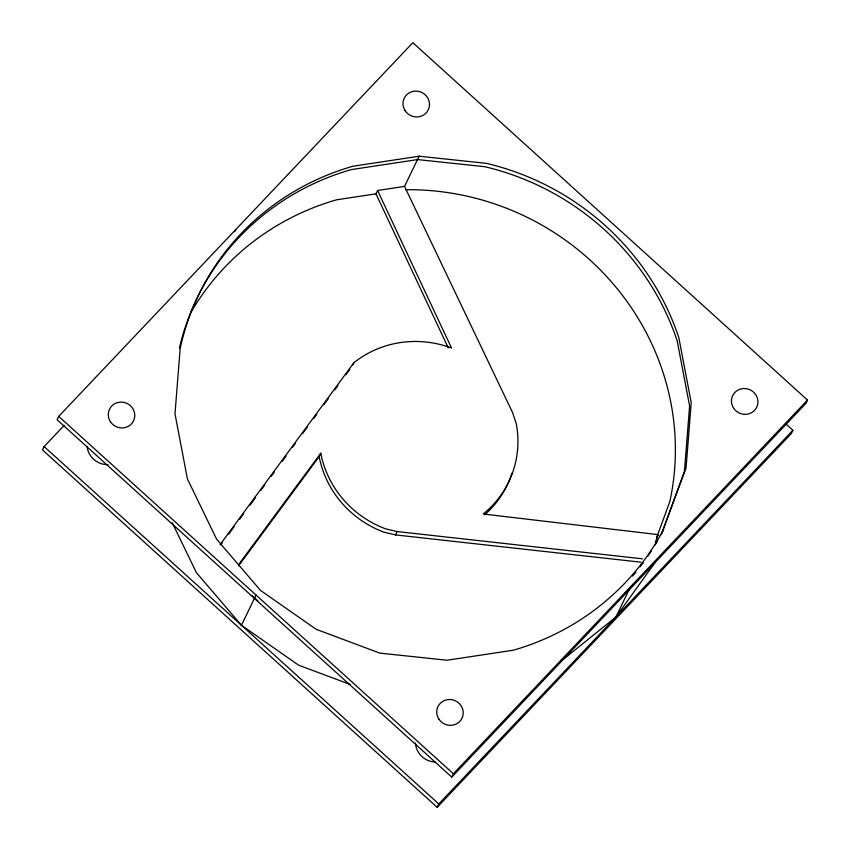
<?xml version="1.0" encoding="UTF-8"?>
<svg xmlns="http://www.w3.org/2000/svg" width="850" height="850" viewBox="0 0 850 850"><rect width="100%" height="100%" fill="white"/><g stroke="black" fill="none" stroke-linecap="round" stroke-linejoin="round"><path stroke-width="1.27" d="M655.403 542.109L658.144 534.639L483.214 513.995A100.162 96.188 25.8 0 0 516.237 423.619L512.539 412.494L404.547 186.405L419.135 156.219L486.423 163.349A260.419 250.081 25.8 0 1 678.81 337.567L691.22 402.603L686.046 468.021L662.012 532.716A260.419 250.081 25.8 0 1 660.779 535.001M662.012 532.716L684.42 471.368L689.605 405.96L677.195 340.924A260.419 250.081 25.8 0 0 484.797 166.706L417.52 159.577L351.188 169.617A260.419 250.081 25.8 0 0 200.961 290.445M64.196 425.393L44.126 446.579L42.5 449.937L437.155 807.309L791.286 433.617L792.901 430.259L786.037 424.033M58.714 416.383L57.099 419.741L451.754 777.112L805.874 403.421L807.5 400.063L412.845 42.691L58.714 416.383L453.369 773.766L451.754 777.112M234.696 231.774L235.779 229.542M448.237 347.82L375.976 193.843L377.602 190.485L404.547 186.405M352.739 365.075L353.812 362.833A100.162 96.188 25.8 0 1 451.541 348.043L377.602 190.485M238.531 565.888L319.164 456.567L320.79 453.22A100.162 96.188 25.8 0 0 385.486 528.796L397.12 531.548L642.441 558.822M350.285 684.505L298.552 665.146L241.453 625.271L256.041 595.074M319.164 456.567A100.162 96.188 25.8 0 0 383.86 532.153L395.505 534.905L397.12 531.548M437.155 807.309L438.781 803.951L792.901 430.259M560.894 660.418L563.295 659.377L615.846 617.1L630.434 586.914M658.144 534.639L656.519 537.986L669.832 501.564A260.419 250.081 25.8 0 0 405.546 189.72M630.349 588.136L624.697 593.587M631.879 586.001L633.42 583.865M615.846 617.1L654.946 562.657M220.054 544.691L353.812 362.833M220.798 544.839L222.371 542.693M228.671 534.14L234.175 526.649M239.679 519.159L243.621 513.814M249.911 505.261L255.414 497.771M260.929 490.28L264.86 484.936M271.15 476.372L274.306 472.101M282.168 461.401L286.099 456.046M292.4 447.493L295.545 443.211M302.621 433.585L307.349 427.168M313.639 418.614L316.784 414.332M323.871 404.706L328.589 398.289M334.889 389.725L338.034 385.443M345.897 374.754L349.828 369.399M238.584 564.655L320.79 453.22M453.369 773.766L807.5 400.063M419.135 156.219L352.803 166.26A260.419 250.081 25.8 0 0 180.168 348.436L174.994 413.854L187.404 478.89L216.559 539.102L260.472 590.399L316.147 629.287L379.801 653.108L447.079 660.237L513.411 650.197A260.419 250.081 25.8 0 0 663.627 529.359M375.976 193.843L336.589 199.803A260.419 250.081 25.8 0 0 191.441 311.546M395.505 534.905L640.815 562.169M257.656 600.684L251.876 595.446M44.126 446.579L438.781 803.951M241.453 625.271L196.414 572.656L172.263 522.771M511.944 473.121A100.162 96.188 25.8 0 1 484.638 514.792M657.602 540.674A260.419 250.081 25.8 0 1 654.925 545.179M651.44 550.736A260.419 250.081 25.8 0 1 647.796 556.219M643.216 562.668A260.419 250.081 25.8 0 1 640.05 566.876M635.97 572.039A260.419 250.081 25.8 0 1 632.602 576.088M179.414 347.99A260.419 250.081 25.8 0 1 200.366 291.592M108.014 464.652A20.092 19.295 25.8 0 1 87.136 446.909M435.158 762.046A20.092 19.295 25.8 0 1 415.469 743.059M110.426 421.728A13.356 12.824 25.8 0 0 133.354 421.228A13.356 12.824 25.8 0 0 120.817 402.092A13.356 12.824 25.8 0 0 110.426 421.728M405.142 110.734A13.356 12.824 25.8 0 0 428.071 110.234A13.356 12.824 25.8 0 0 415.522 91.099A13.356 12.824 25.8 0 0 405.142 110.734M733.582 408.149A13.356 12.824 25.8 0 0 756.5 407.649A13.356 12.824 25.8 0 0 743.963 388.514A13.356 12.824 25.8 0 0 733.582 408.149M438.866 719.143A13.356 12.824 25.8 0 0 461.794 718.643A13.356 12.824 25.8 0 0 449.257 699.508A13.356 12.824 25.8 0 0 438.866 719.143"/></g></svg>
